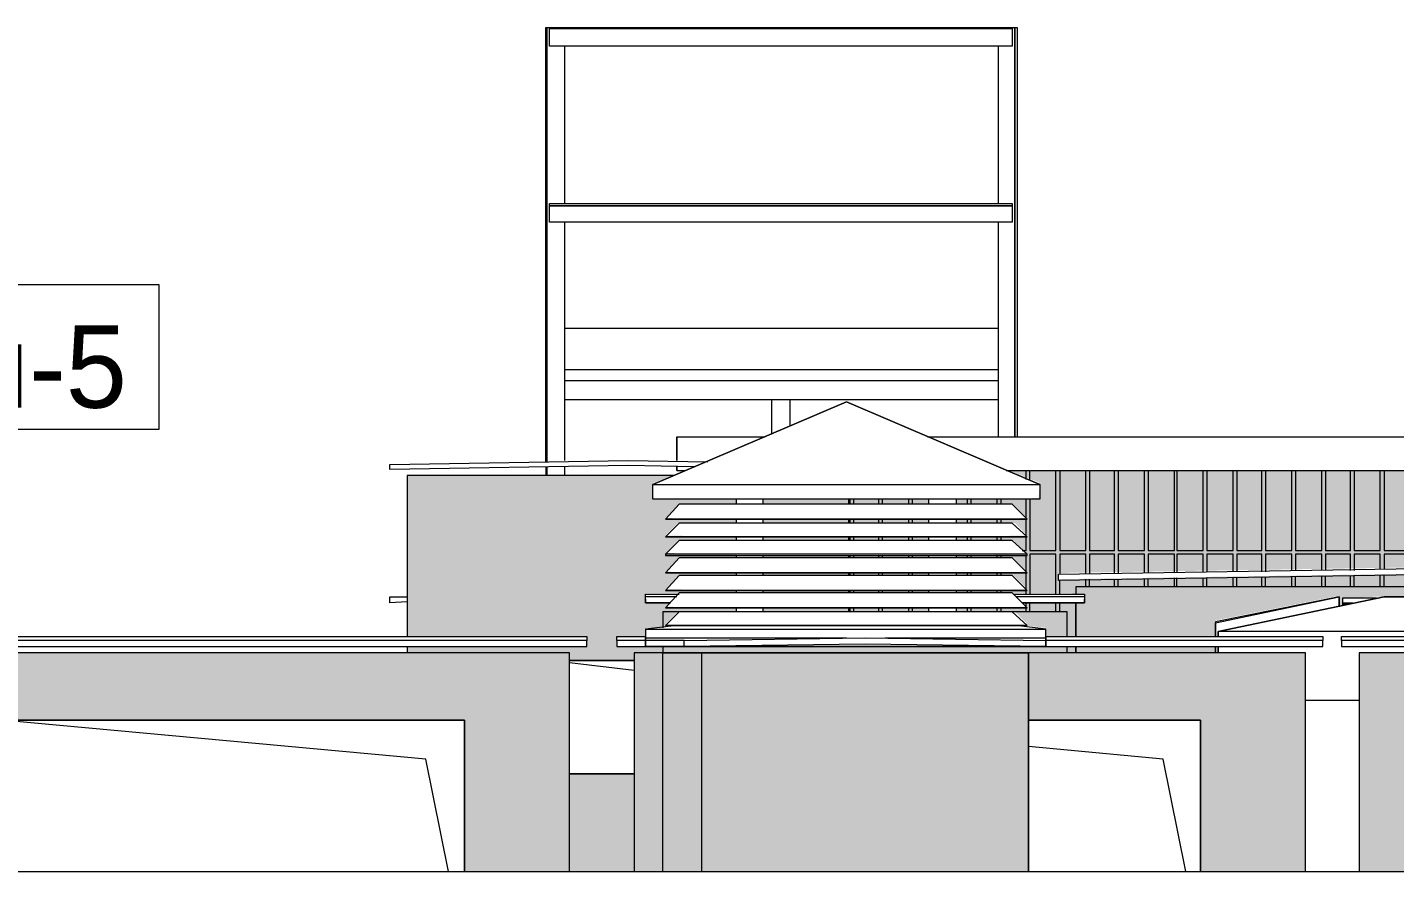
# Model space of a CAD drawing. Header units: millimetres. Extents: x -28928 to 100580, y -22867 to 36490.
# Drawn here: x -12007 to -7370, y 9086 to 12011 of the extents above; entities that cross this region are included whole.
import ezdxf

# ---------------------------------------------------------------- set-up
doc = ezdxf.new("R2010")
doc.units = ezdxf.units.MM
doc.layers.add('PDF _Геометрия', color=7, linetype='Continuous', true_color=0x8f8e8d)
doc.layers.add('PDF _Сплошная заливка', color=7, linetype='Continuous', true_color=0xffffff)
doc.layers.add('PDF _Текст', color=7, linetype='Continuous')

msp = doc.modelspace()

# ---------------------------------------------------------------- hatches: boundary and pattern name
at = {"layer": 'PDF _Сплошная заливка', "true_color": 0x383e42, "transparency": 33554559}
h = msp.add_hatch(color=250, dxfattribs=at)
h.paths.add_polyline_path([(-9220.867638499833, 10344.12061882268), (-9512.790715422914, 10344.12061882268), (-9512.790715422914, 10331.42831113036), (-9220.867638499833, 10331.42831113036)])
h.paths.add_polyline_path([(-9220.867638499833, 10102.96677266882), (-9512.790715422914, 10102.96677266882), (-9512.790715422914, 10094.50523420728), (-9220.867638499833, 10094.50523420728)])
h.paths.add_polyline_path([(-9220.867638499833, 10043.73600343805), (-9512.790715422914, 10043.73600343805), (-9512.790715422914, 10031.04369574574), (-9220.867638499833, 10031.04369574574)])
h.paths.add_polyline_path([(-9220.867638499833, 10162.19754189958), (-9512.790715422914, 10162.19754189958), (-9512.790715422914, 10153.73600343806), (-9220.867638499833, 10153.73600343806)])
h.paths.add_polyline_path([(-9948.559946192163, 9151.043695745735), (-9948.559946192163, 9481.043695745739), (-10168.55994619216, 9481.043695745739), (-10168.55994619216, 9151.043695745735)])
h.paths.add_polyline_path([(-9220.867638499833, 10221.42831113036), (-9512.790715422914, 10221.42831113036), (-9512.790715422914, 10212.96677266881), (-9220.867638499833, 10212.96677266881)])
h.paths.add_polyline_path([(-10718.55994619216, 9891.428311130356), (-10168.55994619216, 9891.428311130356), (-10168.55994619216, 9866.043695745739), (-9948.559946192163, 9866.043695745739), (-9948.559946192163, 9891.428311130356), (-9851.25225388446, 9891.428311130356), (-9851.25225388446, 9912.582157284207), (-10007.79071542292, 9912.582157284207), (-10007.79071542292, 9946.428311130348), (-9910.483023115237, 9946.428311130348), (-9910.483023115237, 9976.043695745746), (-9851.25225388446, 9976.043695745746), (-9851.25225388446, 10031.04369574574), (-9601.636869269067, 10031.04369574574), (-9601.636869269067, 10043.73600343805), (-9842.790715422918, 10047.96677266881), (-9830.09840773061, 10060.65908036112), (-9910.483023115237, 10060.65908036112), (-9910.483023115237, 10094.50523420728), (-9601.636869269067, 10094.50523420728), (-9601.636869269067, 10102.96677266882), (-9842.790715422918, 10107.19754189959), (-9796.252253884468, 10153.73600343806), (-9601.636869269067, 10153.73600343806), (-9601.636869269067, 10162.19754189958), (-9842.790715422918, 10166.42831113036), (-9796.252253884468, 10212.96677266881), (-9601.636869269067, 10212.96677266881), (-9601.636869269067, 10225.65908036112), (-9842.790715422918, 10229.8898495919), (-9800.48302311523, 10272.19754189959), (-9601.636869269067, 10272.19754189959), (-9601.636869269067, 10284.88984959189), (-9842.790715422918, 10289.12061882266), (-9800.48302311523, 10331.42831113036), (-9601.636869269067, 10331.42831113036), (-9601.636869269067, 10344.12061882268), (-9842.790715422918, 10348.35138805343), (-9796.252253884468, 10394.8898495919), (-9601.636869269067, 10394.8898495919), (-9601.636869269067, 10411.81292651497), (-9885.09840773062, 10411.81292651497), (-9885.09840773062, 10466.81292651497), (-9872.406100038315, 10471.04369574575), (-9863.944561576769, 10475.27446497651), (-9851.25225388446, 10479.50523420728), (-9842.790715422918, 10483.73600343806), (-9830.09840773061, 10487.96677266882), (-9821.636869269081, 10492.19754189958), (-10718.55994619216, 10492.19754189958), (-10718.55994619216, 9946.428311130348), (-10109.32917696138, 9946.428311130348), (-10109.32917696138, 9912.582157284207), (-10718.55994619216, 9912.582157284207)])
h.paths.add_polyline_path([(-9220.867638499833, 10284.88984959189), (-9512.790715422914, 10284.88984959189), (-9512.790715422914, 10272.19754189959), (-9220.867638499833, 10272.19754189959)])
h.paths.add_polyline_path([(-9220.867638499833, 10411.81292651497), (-9512.790715422914, 10411.81292651497), (-9512.790715422914, 10394.8898495919), (-9220.867638499833, 10394.8898495919)])
at = {"layer": 'PDF _Сплошная заливка', "true_color": 0xfae100, "transparency": 33554559}
h = msp.add_hatch(color=2, dxfattribs=at)
h.paths.add_polyline_path([(1529.516976884886, 10411.81292651497), (1529.516976884886, 10394.8898495919), (2096.440053807975, 10394.8898495919), (2096.440053807975, 10411.81292651497)])
h.paths.add_polyline_path([(4249.901592269543, 9908.351388053426), (4249.901592269543, 9891.428311130356), (4922.593899961863, 9891.428311130356), (4922.593899961863, 9908.351388053426)])
h.paths.add_polyline_path([(5675.670823038785, 9891.428311130356), (5675.670823038785, 9476.812926514958), (5662.97851534648, 9476.812926514958), (5692.593899961856, 9472.582157284196), (5692.593899961856, 9476.812926514958), (5696.824669192636, 9476.812926514958), (5997.209284577246, 9176.428311130352), (5997.209284577246, 9574.120618822657), (5679.901592269551, 9891.428311130356)])
h.paths.add_polyline_path([(3746.440053807994, 9916.812926514973), (3725.286207654142, 9895.659080361114), (3822.593899961841, 9891.428311130356), (3822.593899961841, 9916.812926514973)])
h.paths.add_polyline_path([(6060.670823038785, 9256.812926514962), (6060.670823038785, 9197.582157284185), (6365.286207654175, 9201.81292651497), (6310.286207654175, 9256.812926514962)])
h.paths.add_polyline_path([(3818.363130731082, 9988.73600343805), (3771.824669192614, 9942.197541899583), (3822.593899961841, 9937.966772668824), (3822.593899961841, 9988.73600343805)])
h.paths.add_polyline_path([(5954.901592269558, 9206.043695745731), (5959.132361500324, 9201.81292651497), (5959.132361500324, 9206.043695745731)])
h.paths.add_polyline_path([(5675.670823038785, 10377.96677266882), (5675.670823038785, 9946.428311130348), (5679.901592269551, 9946.428311130348), (5997.209284577246, 9629.120618822653), (5997.209284577246, 10060.65908036112), (5679.901592269551, 10377.96677266882)])
h.paths.add_polyline_path([(6369.516976884956, 9256.812926514962), (6390.670823038792, 9235.65908036111), (6390.670823038792, 9256.812926514962)])
h.paths.add_polyline_path([(4249.901592269543, 10377.96677266882), (4249.901592269543, 9946.428311130348), (4922.593899961863, 9946.428311130348), (4922.593899961863, 10377.96677266882)])
h.paths.add_polyline_path([(6060.670823038785, 9506.428311130356), (6060.670823038785, 9396.428311130348), (6166.440053808026, 9396.428311130348), (6166.440053808026, 9404.889849591895), (6064.901592269565, 9506.428311130356)])
h.paths.add_polyline_path([(-5544.329176961342, 10191.81292651498), (-5544.329176961342, 10509.12061882267), (-8675.098407730595, 10509.12061882267), (-8666.63686926907, 10504.88984959189), (-8653.944561576762, 10500.65908036113), (-8645.483023115215, 10496.42831113036), (-8632.79071542291, 10492.19754189958), (-8624.329176961364, 10487.96677266882), (-8611.636869269074, 10483.73600343806), (-8603.175330807531, 10479.50523420728), (-8590.483023115223, 10475.27446497651), (-8573.559946192152, 10466.81292651497), (-8577.790715422914, 10416.04369574574), (-8857.021484653687, 10411.81292651497), (-8857.021484653687, 10394.8898495919), (-8662.406100038286, 10394.8898495919), (-8615.86763849984, 10348.35138805343), (-8857.021484653687, 10344.12061882268), (-8857.021484653687, 10331.42831113036), (-8658.175330807524, 10331.42831113036), (-8615.86763849984, 10289.12061882266), (-8857.021484653687, 10284.88984959189), (-8857.021484653687, 10272.19754189959), (-8662.406100038286, 10272.19754189959), (-8615.86763849984, 10225.65908036112), (-8857.021484653687, 10221.42831113036), (-8857.021484653687, 10212.96677266881), (-8662.406100038286, 10212.96677266881), (-8615.86763849984, 10166.42831113036), (-8857.021484653687, 10162.19754189958), (-8857.021484653687, 10153.73600343806), (-8662.406100038286, 10153.73600343806), (-8615.86763849984, 10107.19754189959), (-8857.021484653687, 10102.96677266882), (-8857.021484653687, 10094.50523420728), (-8467.790715422907, 10094.50523420728), (-8450.867638499836, 10090.27446497652), (-8450.867638499836, 10115.65908036113), (-5544.329176961342, 10115.65908036113), (-5544.329176961342, 10136.81292651497), (-5671.25225388442, 10136.81292651497), (-5671.25225388442, 10170.65908036113), (-5874.329176961346, 10174.88984959189), (-6343.944561576736, 10174.88984959189), (-8510.098407730613, 10141.04369574575), (-8510.098407730613, 10162.19754189958), (-6343.944561576736, 10196.04369574574), (-5810.867638499807, 10196.04369574574)])
h.paths.add_polyline_path([(4960.670823038785, 9908.351388053426), (4960.670823038785, 9891.428311130356), (5019.901592269543, 9891.428311130356), (5019.901592269543, 9857.582157284192), (5079.132361500317, 9857.582157284192), (5079.132361500317, 9836.42831113036), (5019.901592269543, 9836.42831113036), (5019.901592269543, 9472.582157284196), (5629.132361500317, 9476.812926514958), (5633.363130731097, 9908.351388053426)])
h.paths.add_polyline_path([(2451.824669192596, 9320.2744649765), (2451.824669192596, 9151.043695745735), (3001.824669192596, 9151.043695745735), (3001.824669192596, 9819.50523420727), (3589.90159226954, 9823.73600343805), (3598.363130731064, 9827.966772668813), (3606.824669192611, 9836.42831113036), (2942.593899961837, 9836.42831113036), (2942.593899961837, 9861.812926514976), (3179.516976884905, 9866.043695745739), (3644.901592269533, 9874.505234207281), (3649.132361500295, 9878.736003438044), (3653.363130731079, 9891.428311130356), (3666.055438423384, 9895.659080361114), (3682.978515346455, 9912.582157284207), (3589.90159226954, 9912.582157284207), (3589.90159226954, 9933.736003438044), (3708.363130731072, 9937.966772668824), (4186.440053808004, 10416.04369574574), (5696.824669192636, 10416.04369574574), (5997.209284577246, 10115.65908036113), (5997.209284577246, 10335.65908036113), (6035.286207654168, 10335.65908036113), (6035.286207654168, 10073.35138805343), (6039.516976884948, 10073.35138805343), (6538.747746115721, 9574.120618822657), (6534.516976884956, 9565.659080361114), (6517.59389996187, 9548.736003438044), (6504.901592269558, 9544.505234207278), (6504.901592269558, 9548.736003438044), (6432.978515346495, 9620.659080361125), (6428.747746115714, 9620.659080361125), (6428.747746115714, 9396.428311130348), (6843.363130731104, 9396.428311130348), (6843.363130731104, 9256.812926514962), (6428.747746115714, 9256.812926514962), (6428.747746115714, 9197.582157284185), (6843.363130731104, 9197.582157284185), (6843.363130731104, 9151.043695745735), (6856.055438423416, 9151.043695745735), (6856.055438423416, 10335.65908036113), (6894.132361500338, 10335.65908036113), (6894.132361500338, 9151.043695745735), (8209.901592269594, 9151.043695745735), (8209.901592269594, 9819.50523420727), (8239.51697688497, 9819.50523420727), (8239.51697688497, 9840.659080361122), (8150.670823038814, 9840.659080361122), (8150.670823038814, 9857.582157284192), (8239.51697688497, 9857.582157284192), (8239.51697688497, 9891.428311130356), (9064.516976884977, 9891.428311130356), (9064.516976884977, 9925.274464976512), (8772.5938999619, 9925.274464976512), (8180.286207654197, 9916.812926514973), (8180.286207654197, 9937.966772668824), (8772.5938999619, 9946.428311130348), (9064.516976884977, 9946.428311130348), (9064.516976884977, 10509.12061882267), (2371.440053807986, 10509.12061882267), (2379.901592269511, 10504.88984959189), (2392.593899961819, 10500.65908036113), (2409.516976884908, 10492.19754189958), (2422.209284577217, 10487.96677266882), (2439.132361500288, 10479.50523420728), (2451.824669192596, 10475.27446497651), (2468.747746115667, 10466.81292651497), (2464.516976884905, 10416.04369574574), (2185.286207654131, 10411.81292651497), (2185.286207654131, 10394.8898495919), (2384.132361500295, 10394.8898495919), (2426.440053807979, 10352.5821572842), (2426.440053807979, 10344.12061882268), (2185.286207654131, 10344.12061882268), (2185.286207654131, 10331.42831113036), (2384.132361500295, 10331.42831113036), (2426.440053807979, 10289.12061882266), (2185.286207654131, 10284.88984959189), (2185.286207654131, 10272.19754189959), (2384.132361500295, 10272.19754189959), (2426.440053807979, 10229.8898495919), (2426.440053807979, 10221.42831113036), (2185.286207654131, 10221.42831113036), (2185.286207654131, 10212.96677266881), (2384.132361500295, 10212.96677266881), (2417.978515346436, 10179.12061882267), (2417.978515346436, 10170.65908036113), (2443.36313073105, 10170.65908036113), (2443.36313073105, 10136.81292651497), (2396.8246691926, 10136.81292651497), (2426.440053807979, 10107.19754189959), (2384.132361500295, 10102.96677266882), (2384.132361500295, 10090.27446497652), (2388.363130731057, 10090.27446497652), (2426.440053807979, 10052.19754189959), (2426.440053807979, 10043.73600343805), (2384.132361500295, 10043.73600343805), (2384.132361500295, 10026.81292651498), (2388.363130731057, 10026.81292651498), (2426.440053807979, 9988.73600343805), (2426.440053807979, 9980.274464976512), (2460.286207654142, 9980.274464976512), (2494.132361500284, 9976.043695745746), (2494.132361500284, 9921.043695745731), (2430.670823038745, 9921.043695745731), (2430.670823038745, 9887.19754189959), (2443.36313073105, 9887.19754189959), (2485.670823038756, 9866.043695745739), (2485.670823038756, 9811.043695745742), (2430.670823038745, 9811.043695745742), (2430.670823038745, 9760.274464976512), (2434.901592269525, 9760.274464976512), (2447.593899961834, 9747.582157284203), (2430.670823038745, 9743.351388053423), (2430.670823038745, 9701.043695745735), (2434.901592269525, 9701.043695745735), (2447.593899961834, 9688.35138805343), (2430.670823038745, 9684.120618822664), (2430.670823038745, 9637.582157284196), (2439.132361500288, 9637.582157284196), (2447.593899961834, 9629.120618822653), (2430.670823038745, 9624.889849591891), (2430.670823038745, 9578.351388053423), (2434.901592269525, 9578.351388053423), (2447.593899961834, 9565.659080361114), (2430.670823038745, 9561.428311130348), (2430.670823038745, 9519.120618822664), (2434.901592269525, 9519.120618822664), (2447.593899961834, 9506.428311130356), (2430.670823038745, 9502.197541899575), (2430.670823038745, 9459.889849591887), (2434.901592269525, 9459.889849591887), (2447.593899961834, 9447.197541899579), (2430.670823038745, 9442.966772668817), (2430.670823038745, 9400.65908036111), (2434.901592269525, 9400.65908036111), (2447.593899961834, 9387.966772668802), (2430.670823038745, 9383.73600343804), (2472.978515346447, 9379.505234207278), (2511.055438423373, 9375.274464976497), (2511.055438423373, 9320.2744649765)])
h.paths.add_polyline_path([(-8480.483023115215, 9912.582157284207), (-8480.483023115215, 9891.428311130356), (-8450.867638499836, 9891.428311130356), (-8450.867638499836, 9912.582157284207)])
h.paths.add_polyline_path([(-8950.098407730606, 10043.73600343805), (-9220.867638499833, 10043.73600343805), (-9220.867638499833, 10031.04369574574), (-8950.098407730606, 10031.04369574574)])
h.paths.add_polyline_path([(3860.670823038763, 9921.043695745731), (3860.670823038763, 9891.428311130356), (4207.593899961841, 9891.428311130356), (4207.593899961841, 9921.043695745731)])
h.paths.add_polyline_path([(-8950.098407730606, 10102.96677266882), (-9220.867638499833, 10102.96677266882), (-9220.867638499833, 10094.50523420728), (-8950.098407730606, 10094.50523420728)])
h.paths.add_polyline_path([(6060.670823038785, 9992.966772668817), (6060.670823038785, 9561.428311130348), (6064.901592269565, 9561.428311130348), (6221.440053808026, 9404.889849591895), (6390.670823038792, 9400.65908036111), (6390.670823038792, 9667.197541899575), (6064.901592269565, 9992.966772668817)])
h.paths.add_polyline_path([(-8950.098407730606, 10162.19754189958), (-9220.867638499833, 10162.19754189958), (-9220.867638499833, 10153.73600343806), (-8950.098407730606, 10153.73600343806)])
h.paths.add_polyline_path([(-8628.559946192145, 10060.65908036112), (-8615.86763849984, 10047.96677266881), (-8857.021484653687, 10043.73600343805), (-8857.021484653687, 10031.04369574574), (-8480.483023115215, 10031.04369574574), (-8480.483023115215, 9946.428311130348), (-8450.867638499836, 9946.428311130348), (-8450.867638499836, 10060.65908036112)])
h.paths.add_polyline_path([(-8950.098407730606, 10221.42831113036), (-9220.867638499833, 10221.42831113036), (-9220.867638499833, 10212.96677266881), (-8950.098407730606, 10212.96677266881)])
h.paths.add_polyline_path([(374.5169768848755, 10136.81292651497), (374.5169768848755, 10115.65908036113), (1212.209284577191, 10119.88984959189), (1229.13236150028, 10136.81292651497)])
h.paths.add_polyline_path([(-8950.098407730606, 10284.88984959189), (-9220.867638499833, 10284.88984959189), (-9220.867638499833, 10272.19754189959), (-8950.098407730606, 10272.19754189959)])
h.paths.add_polyline_path([(1529.516976884886, 10221.42831113036), (1529.516976884886, 10212.96677266881), (2096.440053807975, 10212.96677266881), (2096.440053807975, 10221.42831113036)])
h.paths.add_polyline_path([(-8950.098407730606, 10344.12061882268), (-9220.867638499833, 10344.12061882268), (-9220.867638499833, 10331.42831113036), (-8950.098407730606, 10331.42831113036)])
h.paths.add_polyline_path([(1529.516976884886, 10284.88984959189), (1529.516976884886, 10272.19754189959), (2096.440053807975, 10272.19754189959), (2096.440053807975, 10284.88984959189)])
h.paths.add_polyline_path([(-8950.098407730606, 10411.81292651497), (-9220.867638499833, 10411.81292651497), (-9220.867638499833, 10394.8898495919), (-8950.098407730606, 10394.8898495919)])
h.paths.add_polyline_path([(1529.516976884886, 10344.12061882268), (1529.516976884886, 10331.42831113036), (2096.440053807975, 10331.42831113036), (2096.440053807975, 10344.12061882268)])
h.paths.add_polyline_path([(1250.286207654113, 10504.88984959189), (1258.74774611566, 10509.12061882267), (374.5169768848755, 10509.12061882267), (374.5169768848755, 10170.65908036113), (1207.978515346429, 10174.88984959189), (1246.055438423351, 10212.96677266881), (1440.67082303873, 10212.96677266881), (1440.67082303873, 10225.65908036112), (1199.516976884883, 10229.8898495919), (1207.978515346429, 10234.12061882267), (1246.055438423351, 10272.19754189959), (1440.67082303873, 10272.19754189959), (1440.67082303873, 10284.88984959189), (1199.516976884883, 10289.12061882266), (1207.978515346429, 10293.35138805344), (1246.055438423351, 10331.42831113036), (1440.67082303873, 10331.42831113036), (1440.67082303873, 10344.12061882268), (1199.516976884883, 10348.35138805343), (1246.055438423351, 10394.8898495919), (1440.67082303873, 10394.8898495919), (1440.67082303873, 10411.81292651497), (1157.209284577195, 10411.81292651497), (1157.209284577195, 10466.81292651497), (1169.901592269503, 10471.04369574575), (1178.36313073105, 10475.27446497651), (1191.055438423358, 10479.50523420728), (1207.978515346429, 10487.96677266882), (1220.670823038734, 10492.19754189958), (1237.593899961808, 10500.65908036113)])
h.paths.add_polyline_path([(4203.363130731075, 10373.73600343805), (3869.132361500309, 10039.50523420728), (3860.670823038763, 10035.2744649765), (3860.670823038763, 9942.197541899583), (4207.593899961841, 9942.197541899583), (4207.593899961841, 10373.73600343805)])
h.paths.add_polyline_path([(5019.901592269543, 9151.043695745735), (5578.36313073109, 9155.2744649765), (5582.59389996187, 9337.197541899572), (5019.901592269543, 9337.197541899572)])
h.paths.add_polyline_path([(4960.670823038785, 10377.96677266882), (4960.670823038785, 9946.428311130348), (5633.363130731097, 9946.428311130348), (5633.363130731097, 10377.96677266882)])
h.paths.add_polyline_path([(5629.132361500317, 9151.043695745735), (5823.747746115714, 9155.2744649765), (5739.132361500324, 9239.889849591891), (5734.901592269565, 9239.889849591891), (5734.901592269565, 9248.351388053416), (5641.824669192629, 9341.428311130352), (5637.593899961863, 9341.428311130352), (5633.363130731097, 9337.197541899572), (5633.363130731097, 9341.428311130352), (5637.593899961863, 9345.659080361118), (5019.901592269543, 9345.659080361118), (5629.132361500317, 9341.428311130352)])
at = {"layer": 'PDF _Сплошная заливка', "true_color": 0x383e42, "transparency": 33554559}
h = msp.add_hatch(color=250, dxfattribs=at)
h.paths.add_polyline_path([(-8450.867638499836, 9946.428311130348), (-7977.021484653684, 9946.428311130348), (-7977.021484653684, 10001.42831113036), (-7575.098407730595, 10081.81292651497), (-7558.175330807524, 10081.81292651497), (-7558.175330807524, 10052.19754189959), (-7545.483023115215, 10052.19754189959), (-7545.483023115215, 10077.58215728421), (-7431.252253884446, 10081.81292651497), (-5612.021484653644, 10081.81292651497), (-5612.021484653644, 10115.65908036113), (-8450.867638499836, 10115.65908036113), (-8450.867638499836, 10090.27446497652), (-8421.252253884457, 10090.27446497652), (-8421.252253884457, 10060.65908036112), (-8450.867638499836, 10060.65908036112)])
h.paths.add_polyline_path([(-7977.021484653684, 9891.428311130356), (-7977.021484653684, 9912.582157284207), (-8450.867638499836, 9912.582157284207), (-8450.867638499836, 9891.428311130356)])
h = msp.add_hatch(color=250, dxfattribs=at)
h.paths.add_polyline_path([(-8480.483023115215, 9912.582157284207), (-9851.25225388446, 9912.582157284207), (-9851.25225388446, 9891.428311130356), (-8480.483023115215, 9891.428311130356)])
h.paths.add_polyline_path([(-9842.790715422918, 9988.73600343805), (-9800.48302311523, 10031.04369574574), (-9851.25225388446, 10031.04369574574), (-9851.25225388446, 9980.274464976512), (-9825.867638499847, 9984.50523420727)])
h.paths.add_polyline_path([(-8552.4061000383, 9946.428311130348), (-8480.483023115215, 9946.428311130348), (-8480.483023115215, 10031.04369574574), (-8658.175330807524, 10031.04369574574), (-8615.86763849984, 9988.73600343805), (-8620.098407730602, 9984.50523420727), (-8552.4061000383, 9976.043695745746)])
msp.add_hatch(color=250, dxfattribs=at).paths.add_polyline_path([(-12364.32917696141, 9218.73600343804), (-12364.32917696141, 9151.043695745735), (-12093.55994619218, 9151.043695745735), (-12093.55994619218, 9662.966772668813), (-10523.94456157678, 9662.966772668813), (-10523.94456157678, 9151.043695745735), (-10168.55994619216, 9151.043695745735), (-10168.55994619216, 9891.428311130356), (-12448.94456157681, 9891.428311130356), (-12448.94456157681, 9261.043695745724), (-12305.09840773064, 9261.043695745724), (-12305.09840773064, 9239.889849591891), (-12448.94456157681, 9239.889849591891), (-12448.94456157681, 9218.73600343804)])
h = msp.add_hatch(color=250, dxfattribs=at)
h.paths.add_polyline_path([(-9851.25225388446, 9151.043695745735), (-9851.25225388446, 9891.428311130356), (-9948.559946192163, 9891.428311130356), (-9948.559946192163, 9151.043695745735)])
h.paths.add_polyline_path([(-8027.790715422914, 9662.966772668813), (-8027.790715422914, 9151.043695745735), (-7672.406100038294, 9151.043695745735), (-7672.406100038294, 9891.428311130356), (-8611.636869269074, 9891.428311130356), (-8611.636869269074, 9662.966772668813)])

# ---------------------------------------------------------------- linework, layer by layer
at = {"layer": 'PDF _Геометрия', "color": 7, "lineweight": 9}
for points in [[(-10248.94456157677, 10538.73600343805), (-10248.94456157677, 12011.04369574576), (-10244.713792346, 12011.04369574576), (-10185.48302311523, 12011.04369574576)], [(-8713.17533080752, 12011.04369574576), (-8658.175330807524, 12011.04369574576), (-8649.713792345981, 12011.04369574576), (-8649.713792345981, 10623.35138805343)], [(-10185.48302311523, 11947.58215728422), (-10185.48302311523, 11414.50523420729)], [(-8713.17533080752, 11414.50523420729), (-8713.17533080752, 11947.58215728422)], [(-10185.48302311523, 11351.04369574575), (-10185.48302311523, 10542.96677266882)], [(-8713.17533080752, 10623.35138805343), (-8713.17533080752, 11351.04369574575)], [(-10185.48302311523, 10991.42831113036), (-8713.17533080752, 10991.42831113036)], [(-10185.48302311523, 10851.81292651498), (-8713.17533080752, 10851.81292651498)], [(-8713.17533080752, 10813.73600343805), (-10185.48302311523, 10813.73600343805)], [(-10185.48302311523, 10750.27446497651), (-8713.17533080752, 10750.27446497651)], [(-9851.25225388446, 10411.81292651497), (-9885.09840773062, 10411.81292651497), (-9885.09840773062, 10462.58215728421), (-9229.329176961379, 10741.81292651498), (-8573.559946192152, 10462.58215728421), (-8573.559946192152, 10411.81292651497), (-8607.406100038294, 10411.81292651497)], [(-8573.559946192152, 10462.58215728421), (-9229.329176961379, 10741.81292651498), (-9885.09840773062, 10462.58215728421)], [(-9483.175330807535, 10750.27446497651), (-9483.175330807535, 10631.81292651497)], [(-9419.713792345996, 10661.42831113036), (-9419.713792345996, 10750.27446497651)], [(-9804.713792345992, 10623.35138805343), (-9804.713792345992, 10542.96677266882), (-9804.713792345992, 10623.35138805343), (-9504.329176961386, 10623.35138805343)], [(-8954.329176961368, 10623.35138805343), (-5544.329176961342, 10623.35138805343)], [(-9745.483023115237, 10521.81292651497), (-9969.713792345996, 10526.04369574575), (-10777.79071542293, 10513.35138805344), (-10777.79071542293, 10530.27446497651), (-9969.713792345996, 10542.96677266882), (-9698.944561576769, 10538.73600343805)], [(-9813.175330807539, 10492.19754189958), (-10718.55994619216, 10492.19754189958), (-10718.55994619216, 9946.428311130348)], [(-10248.94456157677, 10521.81292651497), (-10248.94456157677, 10492.19754189958)], [(-10185.48302311523, 10521.81292651497), (-10185.48302311523, 10492.19754189958)], [(-9804.713792345992, 10509.12061882267), (-9804.713792345992, 10521.81292651497), (-9804.713792345992, 10509.12061882267), (-9775.098407730613, 10509.12061882267)], [(-8687.790715422903, 10509.12061882267), (-5544.329176961342, 10509.12061882267)], [(-8615.86763849984, 10344.12061882268), (-8666.63686926907, 10394.8898495919), (-9796.252253884468, 10394.8898495919), (-9842.790715422918, 10344.12061882268)], [(-9601.636869269067, 10394.8898495919), (-9601.636869269067, 10411.81292651497)], [(-9512.790715422914, 10411.81292651497), (-9512.790715422914, 10394.8898495919)], [(-9220.867638499833, 10394.8898495919), (-9220.867638499833, 10411.81292651497)], [(-8950.098407730606, 10394.8898495919), (-8950.098407730606, 10411.81292651497)], [(-8857.021484653687, 10411.81292651497), (-8857.021484653687, 10394.8898495919)], [(-9842.790715422918, 10344.12061882268), (-8615.86763849984, 10344.12061882268), (-9842.790715422918, 10344.12061882268)], [(-9601.636869269067, 10331.42831113036), (-9601.636869269067, 10344.12061882268)], [(-9512.790715422914, 10344.12061882268), (-9512.790715422914, 10331.42831113036)], [(-9220.867638499833, 10331.42831113036), (-9220.867638499833, 10344.12061882268)], [(-8950.098407730606, 10331.42831113036), (-8950.098407730606, 10344.12061882268)], [(-8857.021484653687, 10344.12061882268), (-8857.021484653687, 10331.42831113036)], [(-8615.86763849984, 10284.88984959189), (-8666.63686926907, 10331.42831113036), (-9796.252253884468, 10331.42831113036), (-9842.790715422918, 10284.88984959189)], [(-9842.790715422918, 10284.88984959189), (-8615.86763849984, 10284.88984959189), (-9842.790715422918, 10284.88984959189)], [(-8615.86763849984, 10225.65908036112), (-8666.63686926907, 10272.19754189959), (-9796.252253884468, 10272.19754189959), (-9842.790715422918, 10225.65908036112)], [(-9601.636869269067, 10272.19754189959), (-9601.636869269067, 10284.88984959189)], [(-9512.790715422914, 10284.88984959189), (-9512.790715422914, 10272.19754189959)], [(-9220.867638499833, 10272.19754189959), (-9220.867638499833, 10284.88984959189)], [(-8950.098407730606, 10272.19754189959), (-8950.098407730606, 10284.88984959189)], [(-8857.021484653687, 10284.88984959189), (-8857.021484653687, 10272.19754189959)], [(-8615.86763849984, 10162.19754189958), (-8666.63686926907, 10212.96677266881), (-9796.252253884468, 10212.96677266881), (-9842.790715422918, 10162.19754189958)], [(-9601.636869269067, 10212.96677266881), (-9601.636869269067, 10221.42831113036)], [(-9512.790715422914, 10221.42831113036), (-9512.790715422914, 10212.96677266881)], [(-9220.867638499833, 10212.96677266881), (-9220.867638499833, 10221.42831113036)], [(-8950.098407730606, 10212.96677266881), (-8950.098407730606, 10221.42831113036)], [(-8857.021484653687, 10221.42831113036), (-8857.021484653687, 10212.96677266881)], [(-9842.790715422918, 10162.19754189958), (-8615.86763849984, 10162.19754189958), (-9842.790715422918, 10162.19754189958)], [(-9601.636869269067, 10153.73600343806), (-9601.636869269067, 10162.19754189958)], [(-9512.790715422914, 10162.19754189958), (-9512.790715422914, 10153.73600343806)], [(-9220.867638499833, 10153.73600343806), (-9220.867638499833, 10162.19754189958)], [(-8950.098407730606, 10153.73600343806), (-8950.098407730606, 10162.19754189958)], [(-8857.021484653687, 10162.19754189958), (-8857.021484653687, 10153.73600343806)], [(-6276.252253884431, 10170.65908036113), (-6077.406100038272, 10174.88984959189), (-8510.098407730613, 10136.81292651497), (-8510.098407730613, 10157.96677266882), (-6077.406100038272, 10196.04369574574), (-6276.252253884431, 10191.81292651498)], [(-8615.86763849984, 10102.96677266882), (-8666.63686926907, 10153.73600343806), (-9796.252253884468, 10153.73600343806), (-9842.790715422918, 10102.96677266882)], [(-5544.329176961342, 10136.81292651497), (-5544.329176961342, 10115.65908036113), (-8450.867638499836, 10115.65908036113), (-8450.867638499836, 10090.27446497652)], [(-10718.55994619216, 10064.8898495919), (-10777.79071542293, 10060.65908036112), (-10777.79071542293, 10081.81292651497), (-10718.55994619216, 10081.81292651497)], [(-9804.713792345992, 10081.81292651497), (-9910.483023115237, 10081.81292651497), (-9910.483023115237, 10090.27446497652), (-9796.252253884468, 10090.27446497652)], [(-9910.483023115237, 10073.35138805343), (-9910.483023115237, 10060.65908036112), (-9825.867638499847, 10060.65908036112), (-9910.483023115237, 10060.65908036112), (-9910.483023115237, 10081.81292651497)], [(-9842.790715422918, 10102.96677266882), (-8615.86763849984, 10102.96677266882), (-9842.790715422918, 10102.96677266882)], [(-8615.86763849984, 10043.73600343805), (-8666.63686926907, 10094.50523420728), (-9796.252253884468, 10094.50523420728), (-9842.790715422918, 10043.73600343805)], [(-9601.636869269067, 10094.50523420728), (-9601.636869269067, 10102.96677266882)], [(-9512.790715422914, 10102.96677266882), (-9512.790715422914, 10094.50523420728)], [(-9220.867638499833, 10094.50523420728), (-9220.867638499833, 10102.96677266882)], [(-8950.098407730606, 10094.50523420728), (-8950.098407730606, 10102.96677266882)], [(-8857.021484653687, 10102.96677266882), (-8857.021484653687, 10094.50523420728)], [(-8662.406100038286, 10090.27446497652), (-8421.252253884457, 10090.27446497652), (-8421.252253884457, 10081.81292651497), (-8653.944561576762, 10081.81292651497)], [(-8421.252253884457, 10081.81292651497), (-8421.252253884457, 10060.65908036112), (-8632.79071542291, 10060.65908036112), (-8421.252253884457, 10060.65908036112), (-8421.252253884457, 10073.35138805343)], [(-5612.021484653644, 9963.351388053441), (-7968.559946192137, 9963.351388053441), (-7968.559946192137, 9946.428311130348), (-7968.559946192137, 9963.351388053441), (-7405.867638499829, 10081.81292651497), (-5612.021484653644, 10081.81292651497), (-7405.867638499829, 10081.81292651497), (-5612.021484653644, 10081.81292651497), (-7405.867638499829, 10081.81292651497), (-7968.559946192137, 9963.351388053441)], [(-7558.175330807524, 10081.81292651497), (-7558.175330807524, 10081.81292651497)], [(-7558.175330807524, 10081.81292651497), (-7558.175330807524, 10081.81292651497)], [(-7545.483023115215, 10052.19754189959), (-7545.483023115215, 10056.42831113036), (-7545.483023115215, 10060.65908036112), (-7545.483023115215, 10077.58215728421), (-7431.252253884446, 10077.58215728421)], [(-9842.790715422918, 9984.50523420727), (-9796.252253884468, 10031.04369574574), (-9851.25225388446, 10031.04369574574), (-9851.25225388446, 9976.043695745746)], [(-9842.790715422918, 10043.73600343805), (-8615.86763849984, 10043.73600343805), (-9842.790715422918, 10043.73600343805)], [(-8666.63686926907, 10031.04369574574), (-9796.252253884468, 10031.04369574574)], [(-9601.636869269067, 10031.04369574574), (-9601.636869269067, 10043.73600343805)], [(-9512.790715422914, 10043.73600343805), (-9512.790715422914, 10031.04369574574)], [(-9220.867638499833, 10031.04369574574), (-9220.867638499833, 10043.73600343805)], [(-8950.098407730606, 10031.04369574574), (-8950.098407730606, 10043.73600343805)], [(-8857.021484653687, 10043.73600343805), (-8857.021484653687, 10031.04369574574)], [(-8480.483023115215, 9946.428311130348), (-8480.483023115215, 10031.04369574574), (-8666.63686926907, 10031.04369574574), (-8615.86763849984, 9984.50523420727)], [(-7545.483023115215, 10060.65908036112), (-7511.636869269056, 10060.65908036112)], [(-7524.329176961364, 10056.42831113036), (-7545.483023115215, 10056.42831113036)], [(-9804.713792345992, 9984.50523420727), (-9910.483023115237, 9971.812926514966), (-8552.4061000383, 9971.812926514966), (-8653.944561576762, 9984.50523420727)], [(-9910.483023115237, 9971.812926514966), (-9910.483023115237, 9921.043695745731), (-9910.483023115237, 9912.582157284207), (-8552.4061000383, 9912.582157284207), (-8552.4061000383, 9921.043695745731), (-8552.4061000383, 9971.812926514966)], [(-9842.790715422918, 9984.50523420727), (-8615.86763849984, 9984.50523420727), (-9842.790715422918, 9984.50523420727)], [(-7977.021484653684, 9946.428311130348), (-7977.021484653684, 9992.966772668817)], [(-12508.17533080756, 9933.736003438044), (-12508.17533080756, 9912.582157284207), (-10109.32917696138, 9912.582157284207), (-10109.32917696138, 9933.736003438044)], [(-12508.17533080756, 9925.274464976512), (-12508.17533080756, 9912.582157284207), (-10109.32917696138, 9912.582157284207), (-10109.32917696138, 9925.274464976512)], [(-9098.175330807535, 9942.197541899583), (-8552.4061000383, 9942.197541899583), (-8552.4061000383, 9933.736003438044), (-8552.4061000383, 9912.582157284207), (-9910.483023115237, 9912.582157284207), (-9910.483023115237, 9933.736003438044), (-10007.79071542292, 9933.736003438044), (-10007.79071542292, 9946.428311130348), (-9910.483023115237, 9946.428311130348)], [(-10007.79071542292, 9933.736003438044), (-10007.79071542292, 9912.582157284207), (-7613.17533080752, 9912.582157284207), (-7613.17533080752, 9933.736003438044)], [(-10007.79071542292, 9925.274464976512), (-10007.79071542292, 9912.582157284207), (-7613.17533080752, 9912.582157284207), (-7613.17533080752, 9925.274464976512)], [(-9779.329176961379, 9933.736003438044), (-9910.483023115237, 9933.736003438044), (-9910.483023115237, 9942.197541899583), (-9229.329176961379, 9942.197541899583)], [(-8552.4061000383, 9946.428311130348), (-7613.17533080752, 9946.428311130348), (-7613.17533080752, 9933.736003438044), (-8552.4061000383, 9933.736003438044)], [(-7549.713792345981, 9933.736003438044), (-7549.713792345981, 9912.582157284207), (-5150.8676384998, 9912.582157284207), (-5150.8676384998, 9933.736003438044)], [(-7549.713792345981, 9925.274464976512), (-7549.713792345981, 9912.582157284207), (-5150.8676384998, 9912.582157284207), (-5150.8676384998, 9925.274464976512)], [(-10168.55994619216, 9151.043695745735), (-10168.55994619216, 9891.428311130356), (-12448.94456157681, 9891.428311130356), (-12448.94456157681, 9261.043695745724)], [(-10718.55994619216, 9912.582157284207), (-10718.55994619216, 9891.428311130356)], [(-7672.406100038294, 9151.043695745735), (-7672.406100038294, 9891.428311130356), (-9948.559946192163, 9891.428311130356), (-9948.559946192163, 9151.043695745735)], [(-9851.25225388446, 9912.582157284207), (-9851.25225388446, 9891.428311130356)], [(-9851.25225388446, 9151.043695745735), (-9851.25225388446, 9891.428311130356), (-8611.636869269074, 9891.428311130356), (-8611.636869269074, 9151.043695745735), (-8611.636869269074, 9891.428311130356), (-9720.09840773062, 9891.428311130356), (-9720.09840773062, 9151.043695745735)], [(-8480.483023115215, 9891.428311130356), (-8480.483023115215, 9912.582157284207)], [(-7977.021484653684, 9912.582157284207), (-7977.021484653684, 9891.428311130356), (-7977.021484653684, 9912.582157284207)], [(-7977.021484653684, 9891.428311130356), (-7977.021484653684, 9912.582157284207)], [(-5214.329176961339, 9151.043695745735), (-5214.329176961339, 9891.428311130356), (-7490.483023115205, 9891.428311130356), (-7490.483023115205, 9151.043695745735)], [(-9948.559946192163, 9832.197541899579), (-10168.55994619216, 9857.582157284192)], [(-7672.406100038294, 9730.659080361114), (-7490.483023115205, 9730.659080361114)], [(-10578.94456157677, 9151.043695745735), (-10655.09840773062, 9531.812926514973), (-12093.55994619218, 9662.966772668813)], [(-8078.559946192145, 9151.043695745735), (-8154.713792345992, 9531.812926514973), (-8611.636869269074, 9574.120618822657)], [(-21875.09840773075, 9028.35138805342), (-21875.09840773075, 9151.043695745735), (29681.05543842367, 9151.043695745735), (29681.05543842367, 9028.35138805342), (-21875.09840773075, 9028.35138805342), (-21875.09840773075, 9151.043695745735)]]:
    msp.add_lwpolyline(points, dxfattribs=at)
for points in [[(-10244.713792346, 10538.73600343805), (-10244.713792346, 12011.04369574576)], [(-10236.25225388446, 12011.04369574576), (-8666.63686926907, 12011.04369574576), (-8666.63686926907, 12006.81292651499), (-8666.63686926907, 11947.58215728422), (-10236.25225388446, 11947.58215728422), (-10236.25225388446, 12006.81292651499)], [(-8658.175330807524, 12011.04369574576), (-8658.175330807524, 10623.35138805343)], [(-10236.25225388446, 12006.81292651499), (-8666.63686926907, 12006.81292651499)], [(-10236.25225388446, 11414.50523420729), (-8666.63686926907, 11414.50523420729), (-8666.63686926907, 11406.04369574575), (-8666.63686926907, 11351.04369574575), (-10236.25225388446, 11351.04369574575), (-10236.25225388446, 11406.04369574575)], [(-10236.25225388446, 11406.04369574575), (-8666.63686926907, 11406.04369574575)], [(-12800.09840773064, 11139.50523420728), (-11560.48302311526, 11139.50523420728), (-11560.48302311526, 10648.73600343805), (-12800.09840773064, 10648.73600343805)], [(-10244.713792346, 10492.19754189958), (-10244.713792346, 10521.81292651497)], [(-9885.09840773062, 10462.58215728421), (-8573.559946192152, 10462.58215728421), (-8573.559946192152, 10411.81292651497), (-9885.09840773062, 10411.81292651497)], [(-9842.790715422918, 10225.65908036112), (-9842.790715422918, 10221.42831113036), (-8615.86763849984, 10221.42831113036), (-8615.86763849984, 10225.65908036112)], [(-7558.175330807524, 10081.81292651497), (-7558.175330807524, 10047.96677266881), (-7558.175330807524, 10081.81292651497), (-7977.021484653684, 9997.197541899583), (-7977.021484653684, 9946.428311130348), (-7977.021484653684, 9992.966772668817)], [(-7558.175330807524, 10047.96677266881), (-7558.175330807524, 10081.81292651497)], [(-8450.867638499836, 10060.65908036112), (-8450.867638499836, 9946.428311130348)], [(-10109.32917696138, 9933.736003438044), (-12508.17533080756, 9933.736003438044), (-12508.17533080756, 9946.428311130348), (-10109.32917696138, 9946.428311130348)], [(-9779.329176961379, 9912.582157284207), (-9779.329176961379, 9933.736003438044), (-9165.86763849984, 9942.197541899583), (-8552.4061000383, 9933.736003438044), (-8552.4061000383, 9912.582157284207), (-9165.86763849984, 9921.043695745731)], [(-5150.8676384998, 9933.736003438044), (-7549.713792345981, 9933.736003438044), (-7549.713792345981, 9946.428311130348), (-5150.8676384998, 9946.428311130348)], [(-8450.867638499836, 9912.582157284207), (-8450.867638499836, 9891.428311130356)], [(-7968.559946192137, 9891.428311130356), (-7968.559946192137, 9912.582157284207)], [(-10168.55994619216, 9866.043695745739), (-9948.559946192163, 9866.043695745739)], [(-12093.55994619218, 9662.966772668813), (-12093.55994619218, 9151.043695745735), (-12093.55994619218, 9662.966772668813), (-10523.94456157678, 9662.966772668813), (-10523.94456157678, 9151.043695745735), (-10523.94456157678, 9662.966772668813)], [(-8611.636869269074, 9662.966772668813), (-8027.790715422914, 9662.966772668813), (-8027.790715422914, 9151.043695745735), (-8027.790715422914, 9662.966772668813)], [(-9948.559946192163, 9481.043695745739), (-10168.55994619216, 9481.043695745739)]]:
    msp.add_lwpolyline(points, close=True, dxfattribs=at)
at = {"layer": 'PDF _Геометрия', "color": 253, "lineweight": 9, "true_color": 0xada988}
for points in [[(-8620.098407730602, 10479.50523420728), (-8620.098407730602, 10509.12061882267)], [(-8607.406100038294, 10411.81292651497), (-8607.406100038294, 10238.35138805343), (-8518.559946192137, 10238.35138805343), (-8518.559946192137, 10509.12061882267)], [(-8607.406100038294, 10475.27446497651), (-8607.406100038294, 10509.12061882267)], [(-8505.867638499833, 10509.12061882267), (-8505.867638499833, 10238.35138805343), (-8417.021484653676, 10238.35138805343), (-8417.021484653676, 10509.12061882267)], [(-8404.329176961368, 10509.12061882267), (-8404.329176961368, 10238.35138805343), (-8319.713792345996, 10238.35138805343), (-8319.713792345996, 10509.12061882267)], [(-8307.021484653687, 10509.12061882267), (-8307.021484653687, 10238.35138805343), (-8218.175330807531, 10238.35138805343), (-8218.175330807531, 10509.12061882267)], [(-8205.483023115223, 10509.12061882267), (-8205.483023115223, 10238.35138805343), (-8116.63686926907, 10238.35138805343), (-8116.63686926907, 10509.12061882267)], [(-8108.175330807524, 10509.12061882267), (-8108.175330807524, 10238.35138805343), (-8019.329176961372, 10238.35138805343), (-8019.329176961372, 10509.12061882267)], [(-8006.636869269063, 10509.12061882267), (-8006.636869269063, 10238.35138805343), (-7917.790715422907, 10238.35138805343), (-7917.790715422907, 10509.12061882267)], [(-7905.098407730598, 10509.12061882267), (-7905.098407730598, 10238.35138805343), (-7820.483023115208, 10238.35138805343), (-7820.483023115208, 10509.12061882267)], [(-7807.7907154229, 10509.12061882267), (-7807.7907154229, 10238.35138805343), (-7718.944561576744, 10238.35138805343), (-7718.944561576744, 10509.12061882267)], [(-7706.252253884439, 10509.12061882267), (-7706.252253884439, 10238.35138805343), (-7617.406100038283, 10238.35138805343), (-7617.406100038283, 10509.12061882267)], [(-7604.713792345974, 10509.12061882267), (-7604.713792345974, 10238.35138805343), (-7520.098407730602, 10238.35138805343), (-7520.098407730602, 10509.12061882267)], [(-7507.406100038294, 10509.12061882267), (-7507.406100038294, 10238.35138805343), (-7418.559946192137, 10238.35138805343), (-7418.559946192137, 10509.12061882267)], [(-7405.867638499829, 10509.12061882267), (-7405.867638499829, 10238.35138805343), (-7317.021484653676, 10238.35138805343), (-7317.021484653676, 10509.12061882267)], [(-9216.63686926907, 10394.8898495919), (-9216.63686926907, 10411.81292651497)], [(-9203.944561576762, 10394.8898495919), (-9203.944561576762, 10411.81292651497)], [(-9119.329176961372, 10394.8898495919), (-9119.329176961372, 10411.81292651497)], [(-9106.636869269063, 10394.8898495919), (-9106.636869269063, 10411.81292651497)], [(-9017.790715422907, 10394.8898495919), (-9017.790715422907, 10411.81292651497)], [(-9005.098407730598, 10394.8898495919), (-9005.098407730598, 10411.81292651497)], [(-8818.944561576765, 10394.8898495919), (-8818.944561576765, 10411.81292651497)], [(-8806.252253884457, 10394.8898495919), (-8806.252253884457, 10411.81292651497)], [(-8717.4061000383, 10394.8898495919), (-8717.4061000383, 10411.81292651497)], [(-8704.713792345992, 10394.8898495919), (-8704.713792345992, 10411.81292651497)], [(-8620.098407730602, 10348.35138805343), (-8620.098407730602, 10411.81292651497)], [(-9216.63686926907, 10331.42831113036), (-9216.63686926907, 10344.12061882268)], [(-9203.944561576762, 10331.42831113036), (-9203.944561576762, 10344.12061882268)], [(-9119.329176961372, 10331.42831113036), (-9119.329176961372, 10344.12061882268)], [(-9106.636869269063, 10331.42831113036), (-9106.636869269063, 10344.12061882268)], [(-9017.790715422907, 10331.42831113036), (-9017.790715422907, 10344.12061882268)], [(-9005.098407730598, 10331.42831113036), (-9005.098407730598, 10344.12061882268)], [(-8818.944561576765, 10331.42831113036), (-8818.944561576765, 10344.12061882268)], [(-8806.252253884457, 10331.42831113036), (-8806.252253884457, 10344.12061882268)], [(-8717.4061000383, 10331.42831113036), (-8717.4061000383, 10344.12061882268)], [(-8704.713792345992, 10331.42831113036), (-8704.713792345992, 10344.12061882268)], [(-8620.098407730602, 10289.12061882266), (-8620.098407730602, 10344.12061882268)], [(-9216.63686926907, 10272.19754189959), (-9216.63686926907, 10284.88984959189)], [(-9203.944561576762, 10272.19754189959), (-9203.944561576762, 10284.88984959189)], [(-9119.329176961372, 10272.19754189959), (-9119.329176961372, 10284.88984959189)], [(-9106.636869269063, 10272.19754189959), (-9106.636869269063, 10284.88984959189)], [(-9017.790715422907, 10272.19754189959), (-9017.790715422907, 10284.88984959189)], [(-9005.098407730598, 10272.19754189959), (-9005.098407730598, 10284.88984959189)], [(-8818.944561576765, 10272.19754189959), (-8818.944561576765, 10284.88984959189)], [(-8806.252253884457, 10272.19754189959), (-8806.252253884457, 10284.88984959189)], [(-8717.4061000383, 10272.19754189959), (-8717.4061000383, 10284.88984959189)], [(-8704.713792345992, 10272.19754189959), (-8704.713792345992, 10284.88984959189)], [(-8632.79071542291, 10238.35138805343), (-8620.098407730602, 10238.35138805343), (-8620.098407730602, 10284.88984959189)], [(-9216.63686926907, 10212.96677266881), (-9216.63686926907, 10221.42831113036)], [(-9203.944561576762, 10212.96677266881), (-9203.944561576762, 10221.42831113036)], [(-9119.329176961372, 10212.96677266881), (-9119.329176961372, 10221.42831113036)], [(-9106.636869269063, 10212.96677266881), (-9106.636869269063, 10221.42831113036)], [(-9017.790715422907, 10212.96677266881), (-9017.790715422907, 10221.42831113036)], [(-9005.098407730598, 10212.96677266881), (-9005.098407730598, 10221.42831113036)], [(-8818.944561576765, 10212.96677266881), (-8818.944561576765, 10221.42831113036)], [(-8806.252253884457, 10212.96677266881), (-8806.252253884457, 10221.42831113036)], [(-8717.4061000383, 10212.96677266881), (-8717.4061000383, 10221.42831113036)], [(-8704.713792345992, 10212.96677266881), (-8704.713792345992, 10221.42831113036)], [(-8620.098407730602, 10166.42831113036), (-8620.098407730602, 10221.42831113036)], [(-8518.559946192137, 10090.27446497652), (-8518.559946192137, 10225.65908036112), (-8607.406100038294, 10225.65908036112), (-8607.406100038294, 10090.27446497652)], [(-8417.021484653676, 10157.96677266882), (-8417.021484653676, 10225.65908036112), (-8505.867638499833, 10225.65908036112), (-8505.867638499833, 10157.96677266882)], [(-8319.713792345996, 10162.19754189958), (-8319.713792345996, 10225.65908036112), (-8404.329176961368, 10225.65908036112), (-8404.329176961368, 10157.96677266882)], [(-8218.175330807531, 10162.19754189958), (-8218.175330807531, 10225.65908036112), (-8307.021484653687, 10225.65908036112), (-8307.021484653687, 10162.19754189958)], [(-8116.63686926907, 10162.19754189958), (-8116.63686926907, 10225.65908036112), (-8205.483023115223, 10225.65908036112), (-8205.483023115223, 10162.19754189958)], [(-8019.329176961372, 10166.42831113036), (-8019.329176961372, 10225.65908036112), (-8108.175330807524, 10225.65908036112), (-8108.175330807524, 10162.19754189958)], [(-7917.790715422907, 10166.42831113036), (-7917.790715422907, 10225.65908036112), (-8006.636869269063, 10225.65908036112), (-8006.636869269063, 10166.42831113036)], [(-7820.483023115208, 10166.42831113036), (-7820.483023115208, 10225.65908036112), (-7905.098407730598, 10225.65908036112), (-7905.098407730598, 10166.42831113036)], [(-7718.944561576744, 10170.65908036113), (-7718.944561576744, 10225.65908036112), (-7807.7907154229, 10225.65908036112), (-7807.7907154229, 10166.42831113036)], [(-7617.406100038283, 10170.65908036113), (-7617.406100038283, 10225.65908036112), (-7706.252253884439, 10225.65908036112), (-7706.252253884439, 10170.65908036113)], [(-7520.098407730602, 10170.65908036113), (-7520.098407730602, 10225.65908036112), (-7604.713792345974, 10225.65908036112), (-7604.713792345974, 10170.65908036113)], [(-7418.559946192137, 10174.88984959189), (-7418.559946192137, 10225.65908036112), (-7507.406100038294, 10225.65908036112), (-7507.406100038294, 10170.65908036113)], [(-7317.021484653676, 10174.88984959189), (-7317.021484653676, 10225.65908036112), (-7405.867638499829, 10225.65908036112), (-7405.867638499829, 10174.88984959189)], [(-9216.63686926907, 10153.73600343806), (-9216.63686926907, 10162.19754189958)], [(-9203.944561576762, 10153.73600343806), (-9203.944561576762, 10162.19754189958)], [(-9119.329176961372, 10153.73600343806), (-9119.329176961372, 10162.19754189958)], [(-9106.636869269063, 10153.73600343806), (-9106.636869269063, 10162.19754189958)], [(-9017.790715422907, 10153.73600343806), (-9017.790715422907, 10162.19754189958)], [(-9005.098407730598, 10153.73600343806), (-9005.098407730598, 10162.19754189958)], [(-8818.944561576765, 10153.73600343806), (-8818.944561576765, 10162.19754189958)], [(-8806.252253884457, 10153.73600343806), (-8806.252253884457, 10162.19754189958)], [(-8717.4061000383, 10153.73600343806), (-8717.4061000383, 10162.19754189958)], [(-8704.713792345992, 10153.73600343806), (-8704.713792345992, 10162.19754189958)], [(-8620.098407730602, 10107.19754189959), (-8620.098407730602, 10162.19754189958)], [(-8505.867638499833, 10090.27446497652), (-8505.867638499833, 10136.81292651497)], [(-8417.021484653676, 10115.65908036113), (-8417.021484653676, 10141.04369574575)], [(-8404.329176961368, 10115.65908036113), (-8404.329176961368, 10141.04369574575)], [(-8319.713792345996, 10115.65908036113), (-8319.713792345996, 10141.04369574575)], [(-8307.021484653687, 10115.65908036113), (-8307.021484653687, 10141.04369574575)], [(-8218.175330807531, 10115.65908036113), (-8218.175330807531, 10141.04369574575)], [(-8205.483023115223, 10115.65908036113), (-8205.483023115223, 10141.04369574575)], [(-8116.63686926907, 10115.65908036113), (-8116.63686926907, 10145.27446497651)], [(-8108.175330807524, 10115.65908036113), (-8108.175330807524, 10145.27446497651)], [(-8019.329176961372, 10115.65908036113), (-8019.329176961372, 10145.27446497651)], [(-8006.636869269063, 10115.65908036113), (-8006.636869269063, 10145.27446497651)], [(-7917.790715422907, 10115.65908036113), (-7917.790715422907, 10145.27446497651)], [(-7905.098407730598, 10115.65908036113), (-7905.098407730598, 10145.27446497651)], [(-7820.483023115208, 10115.65908036113), (-7820.483023115208, 10149.50523420727)], [(-7807.7907154229, 10115.65908036113), (-7807.7907154229, 10149.50523420727)], [(-7718.944561576744, 10115.65908036113), (-7718.944561576744, 10149.50523420727)], [(-7706.252253884439, 10115.65908036113), (-7706.252253884439, 10149.50523420727)], [(-7617.406100038283, 10115.65908036113), (-7617.406100038283, 10149.50523420727)], [(-7604.713792345974, 10115.65908036113), (-7604.713792345974, 10149.50523420727)], [(-7520.098407730602, 10115.65908036113), (-7520.098407730602, 10153.73600343806)], [(-7507.406100038294, 10115.65908036113), (-7507.406100038294, 10153.73600343806)], [(-7418.559946192137, 10115.65908036113), (-7418.559946192137, 10153.73600343806)], [(-7405.867638499829, 10115.65908036113), (-7405.867638499829, 10153.73600343806)], [(-9216.63686926907, 10094.50523420728), (-9216.63686926907, 10102.96677266882)], [(-9203.944561576762, 10094.50523420728), (-9203.944561576762, 10102.96677266882)], [(-9119.329176961372, 10094.50523420728), (-9119.329176961372, 10102.96677266882)], [(-9106.636869269063, 10094.50523420728), (-9106.636869269063, 10102.96677266882)], [(-9017.790715422907, 10094.50523420728), (-9017.790715422907, 10102.96677266882)], [(-9005.098407730598, 10094.50523420728), (-9005.098407730598, 10102.96677266882)], [(-8818.944561576765, 10094.50523420728), (-8818.944561576765, 10102.96677266882)], [(-8806.252253884457, 10094.50523420728), (-8806.252253884457, 10102.96677266882)], [(-8717.4061000383, 10094.50523420728), (-8717.4061000383, 10102.96677266882)], [(-8704.713792345992, 10094.50523420728), (-8704.713792345992, 10102.96677266882)], [(-8620.098407730602, 10090.27446497652), (-8620.098407730602, 10102.96677266882)], [(-9216.63686926907, 10031.04369574574), (-9216.63686926907, 10043.73600343805)], [(-9203.944561576762, 10031.04369574574), (-9203.944561576762, 10043.73600343805)], [(-9119.329176961372, 10031.04369574574), (-9119.329176961372, 10043.73600343805)], [(-9106.636869269063, 10031.04369574574), (-9106.636869269063, 10043.73600343805)], [(-9017.790715422907, 10031.04369574574), (-9017.790715422907, 10043.73600343805)], [(-9005.098407730598, 10031.04369574574), (-9005.098407730598, 10043.73600343805)], [(-8818.944561576765, 10031.04369574574), (-8818.944561576765, 10043.73600343805)], [(-8806.252253884457, 10031.04369574574), (-8806.252253884457, 10043.73600343805)], [(-8717.4061000383, 10031.04369574574), (-8717.4061000383, 10043.73600343805)], [(-8704.713792345992, 10031.04369574574), (-8704.713792345992, 10043.73600343805)], [(-8620.098407730602, 10047.96677266881), (-8620.098407730602, 10060.65908036112)], [(-8620.098407730602, 10031.04369574574), (-8620.098407730602, 10043.73600343805)], [(-8607.406100038294, 10031.04369574574), (-8607.406100038294, 10060.65908036112)], [(-8518.559946192137, 10031.04369574574), (-8518.559946192137, 10060.65908036112)], [(-8505.867638499833, 10031.04369574574), (-8505.867638499833, 10060.65908036112)]]:
    msp.add_lwpolyline(points, dxfattribs=at)
at = {"layer": 'PDF _Сплошная заливка', "color": 250, "lineweight": 9, "true_color": 0x383e42, "transparency": 33554559}
for points in [[(-9851.25225388446, 9891.428311130356), (-9851.25225388446, 9151.043695745735), (-9720.09840773062, 9891.428311130356), (-9720.09840773062, 9151.043695745735)], [(-9720.09840773062, 9891.428311130356), (-9720.09840773062, 9151.043695745735), (-8611.636869269074, 9891.428311130356), (-8611.636869269074, 9151.043695745735)], [(-7490.483023115205, 9891.428311130356), (-7490.483023115205, 9151.043695745735), (-5214.329176961339, 9891.428311130356), (-5214.329176961339, 9151.043695745735)]]:
    msp.add_solid(points, dxfattribs=at)

# ---------------------------------------------------------------- texts
at = {"layer": 'PDF _Текст', "insert": (-12639.69014665484, 10859.73058962624), "char_height": 279.1707270446402, "attachment_point": 4, "style": ''}
msp.add_mtext('Тип-5', dxfattribs=at)

doc.saveas('drawing.dxf')
